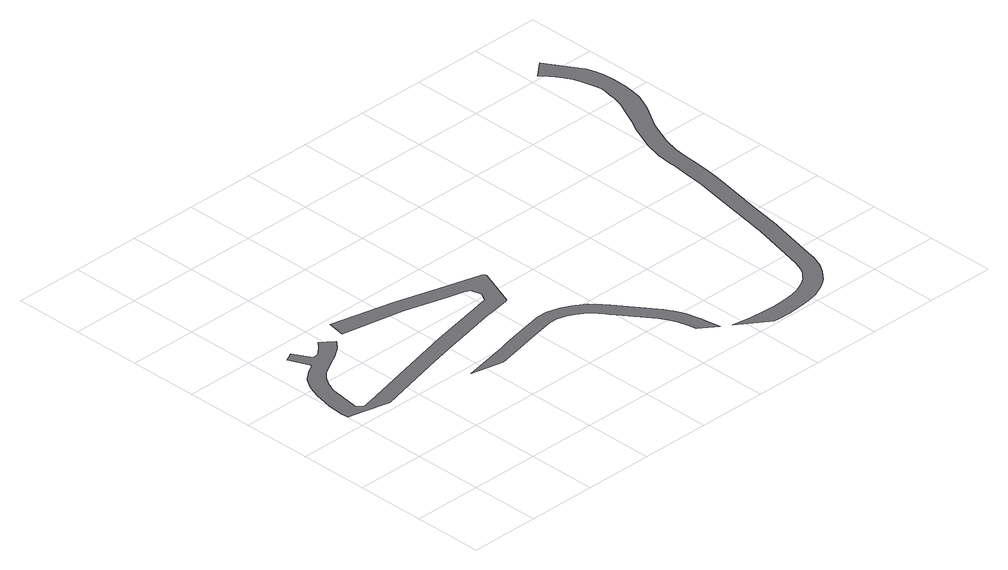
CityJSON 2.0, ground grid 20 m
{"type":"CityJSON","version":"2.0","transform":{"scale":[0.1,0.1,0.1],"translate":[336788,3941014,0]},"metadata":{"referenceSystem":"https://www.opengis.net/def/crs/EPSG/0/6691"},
"CityObjects":{
"road1":{"type":"Road","geometry":[{"type":"MultiSurface","lod":"1","boundaries":[[[0,1,2,3,4,5,6,7,8,9,10,11,12,13,14,15,16,17,18,19,20,21,22,23,24,25,26,27,28,29,30,31,32,33,34,35,36,37,38,39,40,41,42,43,44,45,46,47,48,49,50,51,52,53,54,55,56,57,58,59,60,61,62,63,64,65,66,67,68]]]}]},
"road2":{"type":"Road","attributes":{"RoadStructureAttribute.sectionType":"1"},"geometry":[{"type":"MultiSurface","lod":"1","boundaries":[[[69,70,71,72,73,74,75,76,77,78,79,80,81,82,83,84,85,86,87,88,89,90,91,92,93,94,95,96,97,98,99,100,101,102,103,104]]]}]},
"road3":{"type":"Road","attributes":{"RoadStructureAttribute.sectionType":"1"},"geometry":[{"type":"MultiSurface","lod":"1","boundaries":[[[105,106,107,108,109,110,111,112,113,114,115,116,117,118,119,120,121,122,123,124,125,126,127,128,129,130,131,132,133,134,135,136,137,138,139,140,141,142,143,144,145,146,147,148,149,150,151,152,153,154,155,156,157,158,159,160,161,162,163,164,165,166,167,168,169,170,171,172,173,174,175,176,177,178]]]}]}
},
"vertices":[
[307,720,0],[441,695,0],[570,659,0],[608,649,0],[625,642,0],[633,612,0],[619,586,0],[593,581,0],[569,576,0],[486,558,0],[397,539,0],[388,537,0],[234,498,0],[95,464,0],[66,457,0],[51,475,0],[63,560,0],[63,563,0],[76,594,0],[91,615,0],[108,632,0],[131,646,0],[141,651,0],[160,662,0],[175,670,0],[206,692,0],[221,709,0],[222,710,0],[225,714,0],[190,743,0],[175,726,0],[158,710,0],[150,705,0],[139,703,0],[132,704,0],[106,755,0],[79,741,0],[104,685,0],[104,684,0],[104,681,0],[103,679,0],[84,668,0],[77,664,0],[52,644,0],[33,614,0],[26,594,0],[19,576,0],[19,575,0],[5,520,0],[1,473,0],[4,452,0],[48,442,0],[125,425,0],[310,471,0],[399,493,0],[446,503,0],[579,532,0],[586,533,0],[654,546,0],[658,549,0],[696,650,0],[700,661,0],[700,665,0],[695,672,0],[581,703,0],[451,739,0],[306,771,0],[269,779,0],[260,728,0],
[520,410,0],[495,404,0],[359,374,0],[453,354,0],[530,371,0],[566,379,0],[608,388,0],[661,399,0],[684,398,0],[712,391,0],[732,381,0],[759,363,0],[765,356,0],[787,328,0],[792,320,0],[802,306,0],[865,221,0],[877,200,0],[887,177,0],[896,141,0],[899,123,0],[948,88,0],[937,149,0],[927,190,0],[914,219,0],[909,229,0],[901,242,0],[866,290,0],[823,349,0],[809,366,0],[787,393,0],[752,416,0],[726,429,0],[689,438,0],[657,439,0],[564,419,0],
[1431,1211,0],[1439,1202,0],[1460,1176,0],[1471,1158,0],[1482,1137,0],[1489,1113,0],[1498,1081,0],[1502,1059,0],[1501,1045,0],[1496,1022,0],[1493,1003,0],[1485,974,0],[1471,944,0],[1446,892,0],[1433,870,0],[1402,795,0],[1388,743,0],[1383,698,0],[1382,684,0],[1380,664,0],[1375,617,0],[1372,584,0],[1359,517,0],[1325,332,0],[1323,321,0],[1289,181,0],[1284,159,0],[1274,131,0],[1263,114,0],[1253,103,0],[1246,95,0],[1226,81,0],[1200,70,0],[1177,64,0],[1142,60,0],[1110,58,0],[1093,59,0],[1078,59,0],[1031,62,0],[974,70,0],[1060,10,0],[1075,9,0],[1110,8,0],[1146,10,0],[1186,15,0],[1215,22,0],[1250,37,0],[1266,48,0],[1279,57,0],[1303,84,0],[1319,109,0],[1332,144,0],[1338,169,0],[1371,309,0],[1373,317,0],[1391,418,0],[1413,535,0],[1421,577,0],[1424,604,0],[1430,660,0],[1432,693,0],[1437,733,0],[1449,779,0],[1478,847,0],[1521,918,0],[1541,963,0],[1544,973,0],[1548,1000,0],[1551,1023,0],[1553,1066,0],[1550,1097,0],[1544,1125,0],[1538,1150,0],[1476,1250,0]
]}
